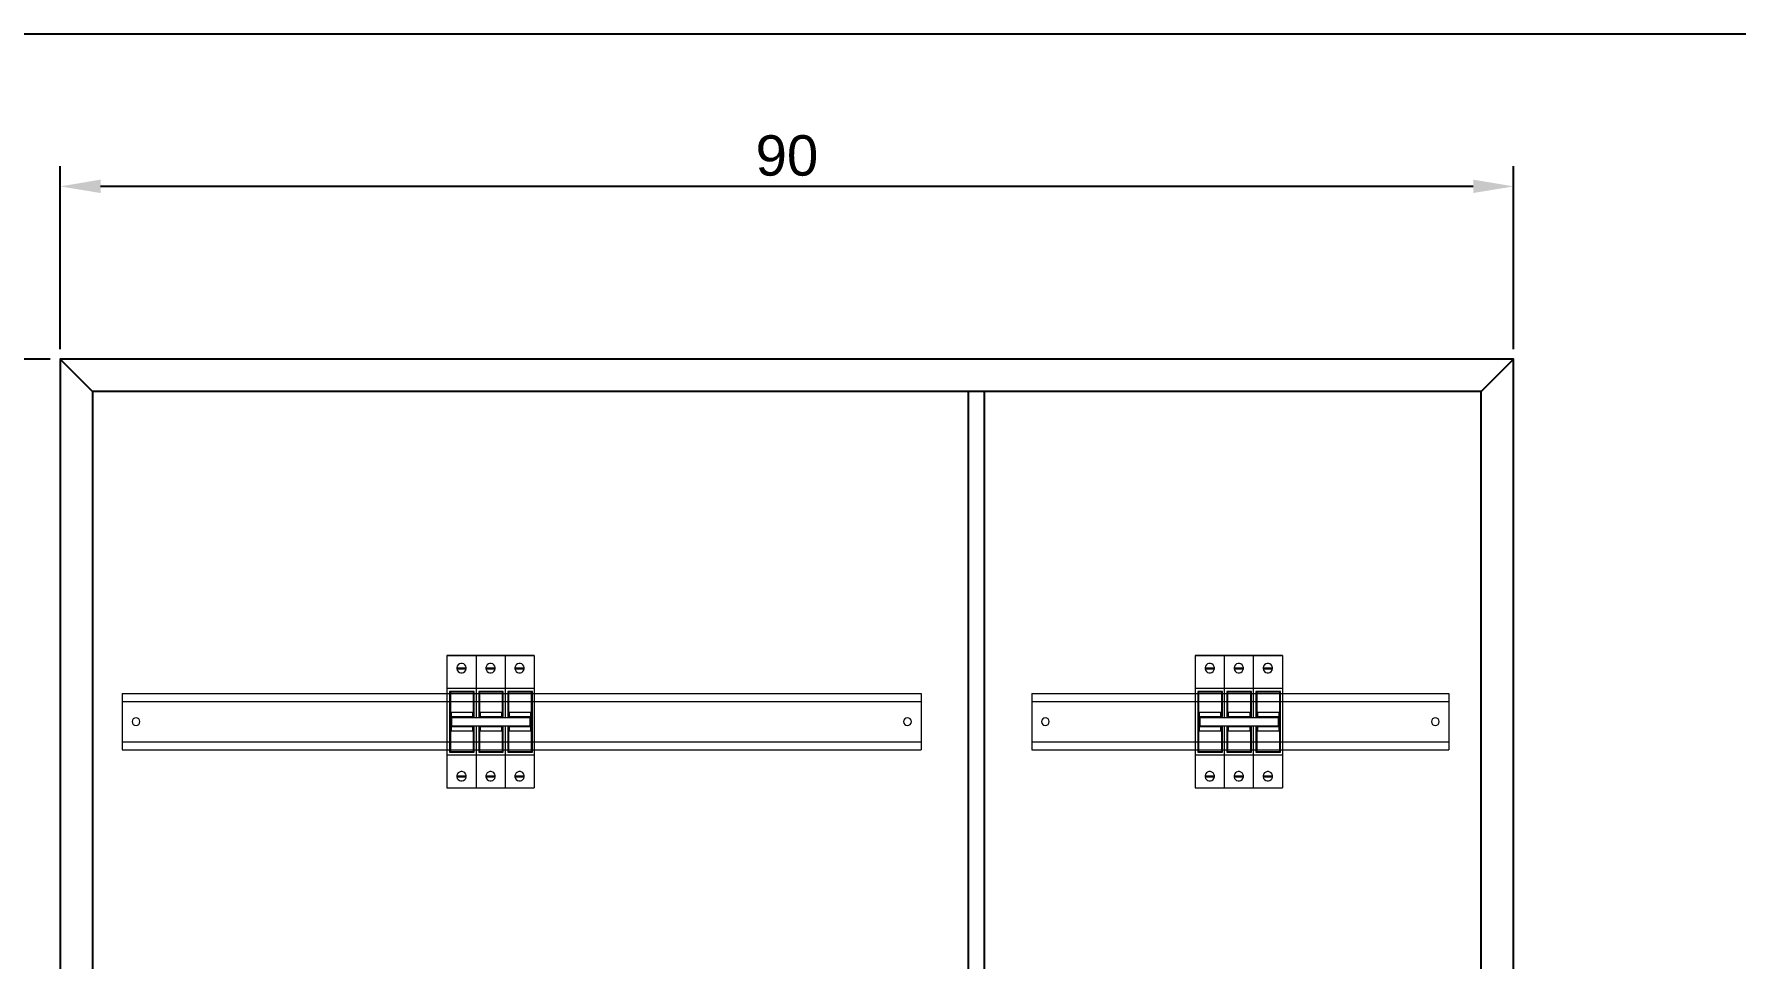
# Model space of a CAD drawing. Header units: millimetres. Extents: x 2046 to 14753, y 2361 to 29276.
# Drawn here: x 10029.7 to 10135.1, y 3893.5 to 3950.8 of the extents above; entities that cross this region are included whole.
import ezdxf

# ---------------------------------------------------------------- set-up
doc = ezdxf.new("R2010")
doc.units = ezdxf.units.MM
doc.layers.add('04_İç', color=10, linetype='Continuous', lineweight=13)
doc.layers.add('MYKUVVET', color=1, linetype='Continuous')
doc.styles.get("Standard").update_dxf_attribs({"font": 'arial.ttf'})
doc.dimstyles.new('ISO-25', dxfattribs={"dimtxt": 2.5, "dimasz": 2.5, "dimexe": 1.25, "dimexo": 0.625, "dimtad": 1, "dimtxsty": 'Standard', "dimcen": 2.5, "dimadec": 0, "dimazin": 0, "dimtfac": 1, "dimtmove": 0, "dimatfit": 3, "dimfxl": 1, "dimarcsym": 0})

# ---------------------------------------------------------------- blocks, each defined once
blk = doc.blocks.new('*D242')
at = {"layer": 'Defpoints', "color": 0, "transparency": 16777216}
for p in [(10031.34, 3930.67), (10023.27, 3830.67), (10031.34, 3830.67)]:
    blk.add_point(p, dxfattribs=at)
at = {"layer": 'MYKUVVET', "color": 0, "lineweight": -2, "transparency": 16777216}
for p, q in [((10030.71, 3930.67), (10022.02, 3930.67)), ((10023.27, 3928.17), (10023.27, 3833.17)), ((10030.71, 3830.67), (10022.02, 3830.67))]:
    blk.add_line(p, q, dxfattribs=at)
at = {"layer": 'MYKUVVET', "color": 0, "transparency": 16777216}
for points in [[(10022.85, 3928.17), (10023.69, 3928.17), (10023.27, 3930.67)], [(10022.85, 3833.17), (10023.69, 3833.17), (10023.27, 3830.67)]]:
    blk.add_solid(points, dxfattribs=at)
at = {"layer": 'MYKUVVET', "color": 0, "transparency": 16777216, "insert": (10021.37, 3880.67), "char_height": 2.5, "attachment_point": 5, "rotation": 90}
blk.add_mtext('100', dxfattribs=at)
blk = doc.blocks.new('*D243')
at = {"layer": 'Defpoints', "color": 0, "transparency": 16777216}
for p in [(10031.34, 3941.37), (10031.34, 3930.67), (10121.34, 3930.67)]:
    blk.add_point(p, dxfattribs=at)
at = {"layer": 'MYKUVVET', "color": 0, "lineweight": -2, "transparency": 16777216}
for p, q in [((10031.34, 3931.29), (10031.34, 3942.62)), ((10121.34, 3931.29), (10121.34, 3942.62)), ((10118.84, 3941.37), (10033.84, 3941.37))]:
    blk.add_line(p, q, dxfattribs=at)
at = {"layer": 'MYKUVVET', "color": 0, "transparency": 16777216}
for points in [[(10033.84, 3941.79), (10033.84, 3940.96), (10031.34, 3941.37)], [(10118.84, 3941.79), (10118.84, 3940.96), (10121.34, 3941.37)]]:
    blk.add_solid(points, dxfattribs=at)
at = {"layer": 'MYKUVVET', "color": 0, "transparency": 16777216, "insert": (10076.34, 3943.27), "char_height": 2.5, "attachment_point": 5}
blk.add_mtext('90', dxfattribs=at)

msp = doc.modelspace()

# ---------------------------------------------------------------- linework, layer by layer
at = {"color": 8, "lineweight": 9}
for p, q in [((10055.288, 3912.312), (10055.288, 3904.13)), ((10057.088, 3912.312), (10055.288, 3912.312)), ((10055.288, 3912.312), (10057.088, 3912.312)), ((10055.896, 3911.563), (10056.48, 3911.563)), ((10055.896, 3911.502), (10056.48, 3911.502)), ((10057.088, 3912.312), (10057.088, 3908.482)), ((10058.888, 3912.312), (10057.088, 3912.312)), ((10057.088, 3912.312), (10058.888, 3912.312)), ((10057.088, 3912.312), (10057.088, 3908.482)), ((10057.696, 3911.563), (10058.28, 3911.563)), ((10057.696, 3911.502), (10058.28, 3911.502)), ((10058.888, 3912.312), (10058.888, 3908.482)), ((10060.688, 3912.312), (10058.888, 3912.312)), ((10058.888, 3912.312), (10060.688, 3912.312)), ((10058.888, 3912.312), (10058.888, 3908.482)), ((10059.496, 3911.563), (10060.08, 3911.563)), ((10059.496, 3911.502), (10060.08, 3911.502)), ((10060.688, 3912.312), (10060.688, 3904.13)), ((10101.621, 3912.312), (10101.621, 3904.13)), ((10103.421, 3912.312), (10101.621, 3912.312)), ((10101.621, 3912.312), (10103.421, 3912.312)), ((10102.229, 3911.563), (10102.813, 3911.563)), ((10102.229, 3911.502), (10102.813, 3911.502)), ((10103.421, 3912.312), (10103.421, 3908.482)), ((10105.221, 3912.312), (10103.421, 3912.312)), ((10103.421, 3912.312), (10105.221, 3912.312)), ((10103.421, 3912.312), (10103.421, 3908.482)), ((10104.029, 3911.563), (10104.613, 3911.563)), ((10104.029, 3911.502), (10104.613, 3911.502)), ((10105.221, 3912.312), (10105.221, 3908.482)), ((10107.021, 3912.312), (10105.221, 3912.312)), ((10105.221, 3912.312), (10107.021, 3912.312)), ((10105.221, 3912.312), (10105.221, 3908.482)), ((10105.829, 3911.563), (10106.413, 3911.563)), ((10105.829, 3911.502), (10106.413, 3911.502)), ((10107.021, 3912.312), (10107.021, 3904.13)), ((10055.288, 3910.267), (10055.288, 3906.176)), ((10057.088, 3910.267), (10055.288, 3910.267)), ((10057.088, 3910.267), (10057.088, 3908.482)), ((10058.888, 3910.267), (10057.088, 3910.267)), ((10058.888, 3910.267), (10058.888, 3908.482)), ((10060.688, 3910.267), (10058.888, 3910.267)), ((10101.621, 3910.267), (10101.621, 3906.176)), ((10103.421, 3910.267), (10101.621, 3910.267)), ((10103.421, 3910.267), (10103.421, 3908.482)), ((10105.221, 3910.267), (10103.421, 3910.267)), ((10105.221, 3910.267), (10105.221, 3908.482)), ((10107.021, 3910.267), (10105.221, 3910.267)), ((10057.088, 3907.95), (10057.088, 3906.176)), ((10057.088, 3907.95), (10057.088, 3904.13)), ((10057.088, 3907.95), (10057.088, 3904.13)), ((10058.888, 3907.95), (10058.888, 3906.176)), ((10058.888, 3907.95), (10058.888, 3904.13)), ((10058.888, 3907.95), (10058.888, 3904.13)), ((10103.421, 3907.95), (10103.421, 3906.176)), ((10103.421, 3907.95), (10103.421, 3904.13)), ((10103.421, 3907.95), (10103.421, 3904.13)), ((10105.221, 3907.95), (10105.221, 3906.176)), ((10105.221, 3907.95), (10105.221, 3904.13)), ((10105.221, 3907.95), (10105.221, 3904.13)), ((10055.288, 3906.176), (10057.088, 3906.176)), ((10057.088, 3906.176), (10058.888, 3906.176)), ((10058.888, 3906.176), (10060.688, 3906.176)), ((10101.621, 3906.176), (10103.421, 3906.176)), ((10103.421, 3906.176), (10105.221, 3906.176)), ((10105.221, 3906.176), (10107.021, 3906.176)), ((10055.288, 3904.13), (10057.088, 3904.13)), ((10055.896, 3904.867), (10056.48, 3904.867)), ((10055.896, 3904.806), (10056.48, 3904.806)), ((10057.088, 3904.13), (10058.888, 3904.13)), ((10057.696, 3904.867), (10058.28, 3904.867)), ((10057.696, 3904.806), (10058.28, 3904.806)), ((10058.888, 3904.13), (10060.688, 3904.13)), ((10059.496, 3904.867), (10060.08, 3904.867)), ((10059.496, 3904.806), (10060.08, 3904.806)), ((10101.621, 3904.13), (10103.421, 3904.13)), ((10102.229, 3904.867), (10102.813, 3904.867)), ((10102.229, 3904.806), (10102.813, 3904.806)), ((10103.421, 3904.13), (10105.221, 3904.13)), ((10104.029, 3904.867), (10104.613, 3904.867)), ((10104.029, 3904.806), (10104.613, 3904.806)), ((10105.221, 3904.13), (10107.021, 3904.13)), ((10105.829, 3904.867), (10106.413, 3904.867)), ((10105.829, 3904.806), (10106.413, 3904.806))]:
    msp.add_line(p, q, dxfattribs=at)
at = {"color": 30, "lineweight": 9}
for p, q in [((10055.452, 3910.093), (10055.452, 3906.329)), ((10056.976, 3910.093), (10055.452, 3910.093)), ((10055.497, 3910.047), (10055.497, 3906.374)), ((10056.931, 3910.047), (10055.497, 3910.047)), ((10056.931, 3908.482), (10056.931, 3910.047)), ((10056.976, 3908.482), (10056.976, 3910.093)), ((10057.252, 3910.093), (10057.252, 3908.482)), ((10058.776, 3910.093), (10057.252, 3910.093)), ((10057.297, 3910.047), (10057.297, 3908.482)), ((10058.731, 3910.047), (10057.297, 3910.047)), ((10058.731, 3908.482), (10058.731, 3910.047)), ((10058.776, 3908.482), (10058.776, 3910.093)), ((10059.052, 3910.093), (10059.052, 3908.482)), ((10060.576, 3910.093), (10059.052, 3910.093)), ((10059.097, 3910.047), (10059.097, 3908.482)), ((10060.531, 3910.047), (10059.097, 3910.047)), ((10060.531, 3906.374), (10060.531, 3910.047)), ((10060.576, 3906.329), (10060.576, 3910.093)), ((10101.784, 3910.093), (10101.784, 3906.329)), ((10103.309, 3910.093), (10101.784, 3910.093)), ((10101.83, 3910.047), (10101.83, 3906.374)), ((10103.264, 3910.047), (10101.83, 3910.047)), ((10103.264, 3908.482), (10103.264, 3910.047)), ((10103.309, 3908.482), (10103.309, 3910.093)), ((10103.584, 3910.093), (10103.584, 3908.482)), ((10105.109, 3910.093), (10103.584, 3910.093)), ((10103.63, 3910.047), (10103.63, 3908.482)), ((10105.064, 3910.047), (10103.63, 3910.047)), ((10105.064, 3908.482), (10105.064, 3910.047)), ((10105.109, 3908.482), (10105.109, 3910.093)), ((10105.384, 3910.093), (10105.384, 3908.482)), ((10106.909, 3910.093), (10105.384, 3910.093)), ((10105.43, 3910.047), (10105.43, 3908.482)), ((10106.864, 3910.047), (10105.43, 3910.047)), ((10106.864, 3906.374), (10106.864, 3910.047)), ((10106.909, 3906.329), (10106.909, 3910.093)), ((10055.543, 3908.789), (10055.543, 3907.644)), ((10056.886, 3908.789), (10055.543, 3908.789)), ((10056.886, 3908.528), (10055.543, 3908.528)), ((10055.588, 3908.482), (10055.543, 3908.528)), ((10056.84, 3908.482), (10055.588, 3908.482)), ((10055.588, 3907.95), (10055.588, 3908.482)), ((10056.84, 3908.482), (10056.886, 3908.528)), ((10056.886, 3908.482), (10056.886, 3908.789)), ((10058.686, 3908.789), (10057.343, 3908.789)), ((10057.343, 3908.789), (10057.343, 3908.482)), ((10058.686, 3908.528), (10057.343, 3908.528)), ((10057.388, 3908.482), (10057.343, 3908.528)), ((10058.64, 3908.482), (10057.388, 3908.482)), ((10058.64, 3908.482), (10058.686, 3908.528)), ((10058.686, 3908.482), (10058.686, 3908.789)), ((10059.143, 3908.789), (10059.143, 3908.482)), ((10060.486, 3908.789), (10059.143, 3908.789)), ((10060.486, 3908.528), (10059.143, 3908.528)), ((10059.188, 3908.482), (10059.143, 3908.528)), ((10060.44, 3908.482), (10059.188, 3908.482)), ((10060.44, 3908.482), (10060.486, 3908.528)), ((10060.44, 3907.95), (10060.44, 3908.482)), ((10060.486, 3907.644), (10060.486, 3908.789)), ((10101.875, 3908.789), (10101.875, 3907.644)), ((10103.218, 3908.789), (10101.875, 3908.789)), ((10103.218, 3908.528), (10101.875, 3908.528)), ((10101.921, 3908.482), (10101.875, 3908.528)), ((10103.173, 3908.482), (10101.921, 3908.482)), ((10101.921, 3907.95), (10101.921, 3908.482)), ((10103.173, 3908.482), (10103.218, 3908.528)), ((10103.218, 3908.482), (10103.218, 3908.789)), ((10105.018, 3908.789), (10103.675, 3908.789)), ((10103.675, 3908.789), (10103.675, 3908.482)), ((10105.018, 3908.528), (10103.675, 3908.528)), ((10103.721, 3908.482), (10103.675, 3908.528)), ((10104.973, 3908.482), (10103.721, 3908.482)), ((10104.973, 3908.482), (10105.018, 3908.528)), ((10105.018, 3908.482), (10105.018, 3908.789)), ((10105.475, 3908.789), (10105.475, 3908.482)), ((10106.818, 3908.789), (10105.475, 3908.789)), ((10106.818, 3908.528), (10105.475, 3908.528)), ((10105.521, 3908.482), (10105.475, 3908.528)), ((10106.773, 3908.482), (10105.521, 3908.482)), ((10106.773, 3908.482), (10106.818, 3908.528)), ((10106.773, 3907.95), (10106.773, 3908.482)), ((10106.818, 3907.644), (10106.818, 3908.789)), ((10055.588, 3907.95), (10055.543, 3907.905)), ((10056.886, 3907.905), (10055.543, 3907.905)), ((10055.543, 3907.644), (10056.886, 3907.644)), ((10056.84, 3907.95), (10055.588, 3907.95)), ((10056.84, 3907.95), (10056.886, 3907.905)), ((10056.886, 3907.644), (10056.886, 3907.95)), ((10056.931, 3906.374), (10056.931, 3907.95)), ((10056.976, 3906.329), (10056.976, 3907.95)), ((10057.252, 3907.95), (10057.252, 3906.329)), ((10057.297, 3907.95), (10057.297, 3906.374)), ((10057.388, 3907.95), (10057.343, 3907.905)), ((10057.343, 3907.95), (10057.343, 3907.644)), ((10058.686, 3907.905), (10057.343, 3907.905)), ((10057.343, 3907.644), (10058.686, 3907.644)), ((10058.64, 3907.95), (10057.388, 3907.95)), ((10058.64, 3907.95), (10058.686, 3907.905)), ((10058.686, 3907.644), (10058.686, 3907.95)), ((10058.731, 3906.374), (10058.731, 3907.95)), ((10058.776, 3906.329), (10058.776, 3907.95)), ((10059.052, 3907.95), (10059.052, 3906.329)), ((10059.097, 3907.95), (10059.097, 3906.374)), ((10059.188, 3907.95), (10059.143, 3907.905)), ((10059.143, 3907.95), (10059.143, 3907.644)), ((10060.486, 3907.905), (10059.143, 3907.905)), ((10059.143, 3907.644), (10060.486, 3907.644)), ((10060.44, 3907.95), (10059.188, 3907.95)), ((10060.44, 3907.95), (10060.486, 3907.905)), ((10101.921, 3907.95), (10101.875, 3907.905)), ((10103.218, 3907.905), (10101.875, 3907.905)), ((10101.875, 3907.644), (10103.218, 3907.644)), ((10103.173, 3907.95), (10101.921, 3907.95)), ((10103.173, 3907.95), (10103.218, 3907.905)), ((10103.218, 3907.644), (10103.218, 3907.95)), ((10103.264, 3906.374), (10103.264, 3907.95)), ((10103.309, 3906.329), (10103.309, 3907.95)), ((10103.584, 3907.95), (10103.584, 3906.329)), ((10103.63, 3907.95), (10103.63, 3906.374)), ((10103.721, 3907.95), (10103.675, 3907.905)), ((10103.675, 3907.95), (10103.675, 3907.644)), ((10105.018, 3907.905), (10103.675, 3907.905)), ((10103.675, 3907.644), (10105.018, 3907.644)), ((10104.973, 3907.95), (10103.721, 3907.95)), ((10104.973, 3907.95), (10105.018, 3907.905)), ((10105.018, 3907.644), (10105.018, 3907.95)), ((10105.064, 3906.374), (10105.064, 3907.95)), ((10105.109, 3906.329), (10105.109, 3907.95)), ((10105.384, 3907.95), (10105.384, 3906.329)), ((10105.43, 3907.95), (10105.43, 3906.374)), ((10105.521, 3907.95), (10105.475, 3907.905)), ((10105.475, 3907.95), (10105.475, 3907.644)), ((10106.818, 3907.905), (10105.475, 3907.905)), ((10105.475, 3907.644), (10106.818, 3907.644)), ((10106.773, 3907.95), (10105.521, 3907.95)), ((10106.773, 3907.95), (10106.818, 3907.905)), ((10055.452, 3906.329), (10056.976, 3906.329)), ((10055.497, 3906.374), (10056.931, 3906.374)), ((10057.252, 3906.329), (10058.776, 3906.329)), ((10057.297, 3906.374), (10058.731, 3906.374)), ((10059.052, 3906.329), (10060.576, 3906.329)), ((10059.097, 3906.374), (10060.531, 3906.374)), ((10101.784, 3906.329), (10103.309, 3906.329)), ((10101.83, 3906.374), (10103.264, 3906.374)), ((10103.584, 3906.329), (10105.109, 3906.329)), ((10103.63, 3906.374), (10105.064, 3906.374)), ((10105.384, 3906.329), (10106.909, 3906.329)), ((10105.43, 3906.374), (10106.864, 3906.374))]:
    msp.add_line(p, q, dxfattribs=at)
msp.add_lwpolyline([(10449.544, 3772.624), (10449.544, 3950.807), (9976.789, 3950.807), (9976.789, 3772.624)])
for points in [[(10055.588, 3908.482), (10060.44, 3908.482), (10060.44, 3907.95), (10055.588, 3907.95)], [(10101.921, 3908.482), (10106.773, 3908.482), (10106.773, 3907.95), (10101.921, 3907.95)]]:
    msp.add_lwpolyline(points, close=True, dxfattribs=at)
at = {"color": 8, "lineweight": 9, "extrusion": (0, 0, -1)}
for centre in [(10056.188, 3911.533), (10057.988, 3911.533), (10059.788, 3911.533), (10102.521, 3911.533), (10104.321, 3911.533), (10106.121, 3911.533), (10056.188, 3904.837), (10057.988, 3904.837), (10059.788, 3904.837), (10102.521, 3904.837), (10104.321, 3904.837), (10106.121, 3904.837)]:
    msp.add_ellipse(centre, major_axis=(-0.292, 0), ratio=1, start_param=5.497787143669238, end_param=11.78097245084882, dxfattribs=at)
at = {"layer": '04_İç', "color": 0, "lineweight": 9, "ltscale": 100}
for p, q in [((10035.181, 3909.971, -0.113), (10084.656, 3909.971, 2.365)), ((10035.181, 3909.971), (10035.181, 3906.471)), ((10035.181, 3909.471, -0.113), (10084.656, 3909.471, 2.365)), ((10084.656, 3909.971, 2.365), (10084.656, 3906.471, 2.365)), ((10091.498, 3909.971, 2.503), (10117.34, 3909.971, 3.798)), ((10091.498, 3909.971, 2.365), (10091.498, 3906.471, 2.365)), ((10091.498, 3909.471, 2.503), (10117.34, 3909.471, 3.798)), ((10117.34, 3909.971), (10117.34, 3906.471)), ((10035.181, 3906.471, -0.113), (10084.656, 3906.471, 2.365)), ((10091.498, 3906.471, 2.503), (10117.34, 3906.471, 3.798))]:
    msp.add_line(p, q, dxfattribs=at)
at = {"layer": '04_İç', "color": 0, "lineweight": 9}
for p, q in [((10084.656, 3906.959, 2.365), (10035.181, 3906.959, -0.113)), ((10117.34, 3906.959, 3.798), (10091.498, 3906.959, 2.503))]:
    msp.add_line(p, q, dxfattribs=at)
at = {"layer": '04_İç', "color": 0, "lineweight": 9, "ltscale": 100}
for centre, start, end in [((10036.031, 3908.221), 0, 180), ((10036.031, 3908.221), 180, 0), ((10083.806, 3908.221, 2.365), 0, 180), ((10083.806, 3908.221, 2.365), 180, 0), ((10092.348, 3908.221, 2.365), 0, 180), ((10092.348, 3908.221, 2.365), 180, 0), ((10116.49, 3908.221), 0, 180), ((10116.49, 3908.221), 180, 0)]:
    msp.add_arc(centre, 0.24, start, end, dxfattribs=at)
at = {"layer": 'MYKUVVET', "color": 8}
for p, q in [((10031.34, 3930.669), (10033.34, 3928.669)), ((10121.34, 3930.669), (10119.34, 3928.669)), ((10087.577, 3832.669), (10087.577, 3928.669)), ((10088.577, 3832.669), (10088.577, 3928.669))]:
    msp.add_line(p, q, dxfattribs=at)
for points in [[(10031.34, 3830.669), (10121.34, 3830.669), (10121.34, 3930.669), (10031.34, 3930.669)], [(10033.34, 3832.669), (10119.34, 3832.669), (10119.34, 3928.669), (10033.34, 3928.669)]]:
    msp.add_lwpolyline(points, close=True, dxfattribs=at)

# ---------------------------------------------------------------- dimensions: what is measured, and where the dimension line sits
dim = msp.add_linear_dim(base=(10031.34, 3941.372), p1=(10121.34, 3930.669), p2=(10031.34, 3930.669), dimstyle='ISO-25', dxfattribs=at)
dim.commit()
dim.dimension.update_dxf_attribs({"geometry": '*D243', "text_midpoint": (10076.34, 3943.274)})
dim = msp.add_linear_dim(base=(10023.271, 3830.669), p1=(10031.34, 3930.669), p2=(10031.34, 3830.669), angle=90, dimstyle='ISO-25', dxfattribs=at)
dim.commit()
dim.dimension.update_dxf_attribs({"geometry": '*D242', "text_midpoint": (10021.37, 3880.669)})

doc.saveas('drawing.dxf')
